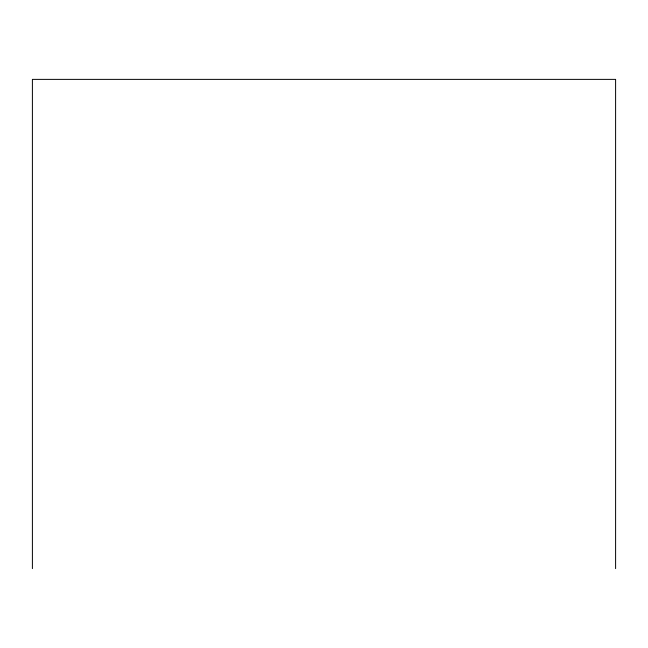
<?xml version="1.0" encoding="UTF-8"?>
<svg xmlns="http://www.w3.org/2000/svg" width="648" height="648" viewBox="0 0 648 648"><rect width="100%" height="100%" fill="white"/><g stroke="black" fill="none" stroke-linecap="round" stroke-linejoin="round"><path stroke-width="0.97" d="M615.6 568.62L615.6 79.38L32.4 79.38L32.4 568.62"/></g></svg>
